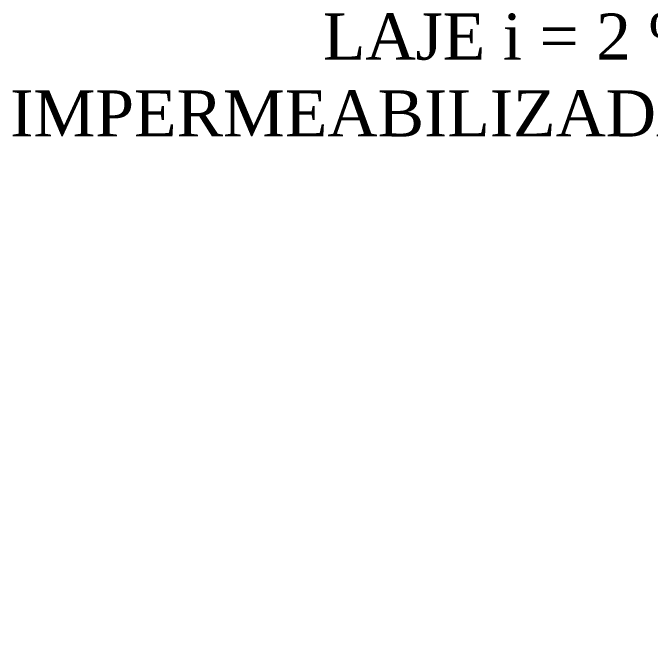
# Model space of a CAD drawing. Header units: millimetres. Extents: x 81693 to 98868, y 6565 to 11437.
# Drawn here: x 92745.6 to 92884, y 10439.1 to 10576.3 of the extents above; entities that cross this region are included whole.
import ezdxf
from ezdxf import colors
from ezdxf.entities.mleader import LeaderData, LeaderLine
from ezdxf.math import Vec2, Vec3

# ---------------------------------------------------------------- set-up
doc = ezdxf.new("R2010")
doc.units = ezdxf.units.MM
doc.layers.add('Pilares Sub-solo', color=7, linetype='Continuous', lineweight=70)
doc.styles.add('Valéria', font='romantic.ttf', dxfattribs={"height": 10})

# ---------------------------------------------------------------- blocks, each defined once
blk = doc.blocks.new('_Dot')
at = {"color": 0, "linetype": 'ByBlock', "lineweight": -2}
blk.add_line((-0.5, 0), (-1, 0), dxfattribs=at)
at = {"color": 0, "linetype": 'ByBlock', "const_width": 0.5}
blk.add_lwpolyline([(-0.25, 0, 1), (0.25, 0, 1)], format="xyb", close=True, dxfattribs=at)

msp = doc.modelspace()

# ---------------------------------------------------------------- leaders
at = {"layer": 'Pilares Sub-solo'}
ml = msp.add_multileader_mtext('Standard', dxfattribs=at)
ml.set_content('LAJE i = 2 %\\PIMPERMEABILIZADA', color=2, style='Valéria')
ml.set_leader_properties(color=15)
ml.set_arrow_properties(name='DOT')
ml.build(insert=Vec2(0, 0))
ml.multileader.update_dxf_attribs({"dogleg_length": 5, "arrow_head_size": 7.5})
ctx = ml.context
ctx.base_point, ctx.char_height, ctx.arrow_head_size, ctx.landing_gap_size, ctx.plane_origin = Vec3(92745.704, 10571.1091), 10, 7.5, 3, Vec3(92686.5673, 10801.3435)
ctx.text_align_type = 2
notes = []
notes.append((ctx, [(1, (1, 1, 0), (92904.1152, 10571.1091), (-1, 0), 5, [(0, [(92994.7017, 10442.8433)], 0, [])])]))
ctx.mtext.insert, ctx.mtext.rotation, ctx.mtext.alignment, ctx.mtext.flow_direction = Vec3(92896.1152, 10576.1091), 6.28318531, 3, 5
for ctx, leaders in notes:
    for number, flags, end, landing, length, lines in leaders:
        leader = LeaderData()
        leader.index, (leader.has_last_leader_line, leader.has_dogleg_vector, leader.attachment_direction) = number, flags
        leader.last_leader_point, leader.dogleg_vector, leader.dogleg_length = Vec3(end), Vec3(landing), length
        for number, points, colour, breaks in lines:
            line = LeaderLine()
            line.index, line.vertices, line.color, line.breaks = number, Vec3.list(points), colors.encode_raw_color(colour), breaks
            leader.lines.append(line)
        ctx.leaders.append(leader)

doc.saveas('drawing.dxf')
